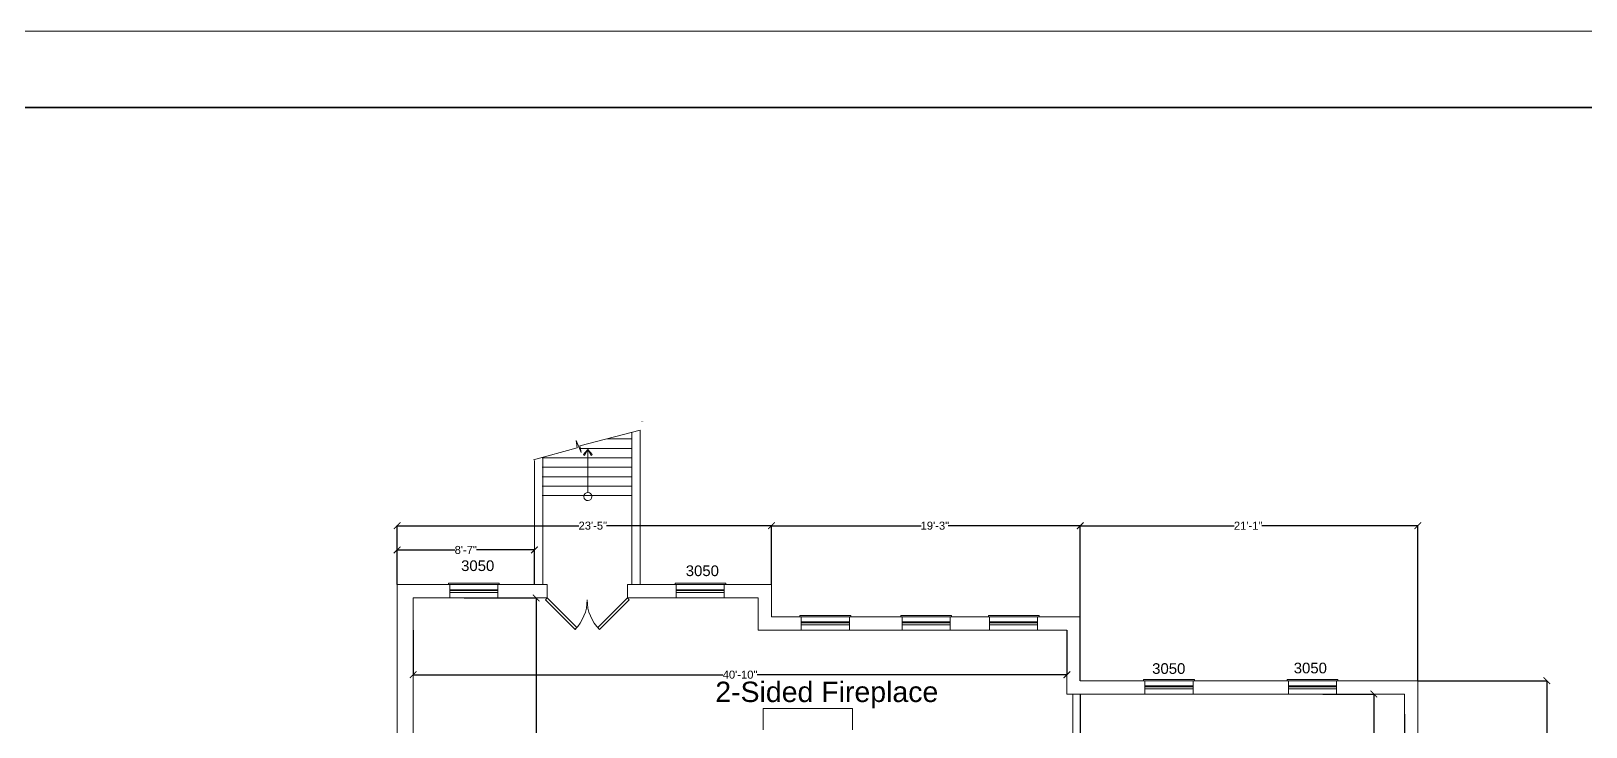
# Model space of a CAD drawing. Header units: inches. Extents: x 38 to 8673, y 1 to 7200.
# Drawn here: x 956 to 2121, y 1410 to 1932 of the extents above; entities that cross this region are included whole.
import ezdxf

# ---------------------------------------------------------------- set-up
doc = ezdxf.new("R2010")
doc.units = ezdxf.units.IN
doc.header["$MEASUREMENT"] = 0
for name, color, linetype in [('PDF5_0', 7, 'Continuous'), ('PDF5_Border', 7, 'Continuous'), ('PDF_Text', 7, 'Continuous')]:
    doc.layers.add(name, color=color, linetype=linetype)
doc.layers.add('PDF_Layer 1', color=7, linetype='Continuous', true_color=0xffffff)
doc.styles.add('PDF Arial', font='arial.ttf')
doc.styles.get("Standard").update_dxf_attribs({"font": 'arial.ttf'})
doc.dimstyles.get("Standard").update_dxf_attribs({"dimtxt": 6, "dimasz": 5, "dimexe": 0.18, "dimexo": 0.0625, "dimgap": 0.09, "dimtad": 0, "dimtih": 1, "dimtoh": 1, "dimdec": 0, "dimzin": 0, "dimdsep": 46, "dimlunit": 4, "dimtxsty": 'Standard', "dimblk": 'ARCHTICK', "dimcen": 0.09, "dimclrd": 3, "dimclre": 3, "dimclrt": 1, "dimadec": 0, "dimazin": 0, "dimtfac": 1, "dimtdec": 0, "dimtofl": 0, "dimtmove": 0, "dimatfit": 3, "dimfxl": 100, "dimtolj": 1, "dimtzin": 0, "dimarcsym": 0})

# ---------------------------------------------------------------- blocks, each defined once
blk = doc.blocks.new('_ArchTick')
at = {"color": 0, "linetype": 'ByBlock', "const_width": 0.15}
blk.add_lwpolyline([(-0.5, -0.5), (0.5, 0.5)], dxfattribs=at)
blk = doc.blocks.new('*D1')
at = {"color": 3, "lineweight": -2, "transparency": 16777216}
for p, q in [((1742, 1434.4), (1742, 1396.8)), ((1985, 1419.4), (1985, 1396.8)), ((1742, 1397), (1853, 1397)), ((1985, 1397), (1873.9, 1397))]:
    blk.add_line(p, q, dxfattribs=at)
at = {"layer": 'Defpoints', "color": 0, "transparency": 16777216}
for p in [(1742, 1434.5), (1985, 1419.5), (1985, 1397)]:
    blk.add_point(p, dxfattribs=at)
at = {"color": 3, "lineweight": -2, "transparency": 16777216, "xscale": 5, "yscale": 5, "zscale": 5, "rotation": 180}
blk.add_blockref('_ArchTick', (1742, 1397), dxfattribs=at)
at = {"color": 3, "lineweight": -2, "transparency": 16777216, "xscale": 5, "yscale": 5, "zscale": 5}
blk.add_blockref('_ArchTick', (1985, 1397), dxfattribs=at)
at = {"color": 1, "transparency": 16777216, "insert": (1863.5, 1397), "char_height": 6, "attachment_point": 5}
blk.add_mtext('\\A1;20\'-3"', dxfattribs=at)
blk = doc.blocks.new('*D2')
at = {"color": 3, "lineweight": -2, "transparency": 16777216}
for p, q in [((1241.9, 1482.4), (1241.9, 1448.8)), ((1732, 1482.4), (1732, 1448.8)), ((1241.9, 1449), (1474.1, 1449)), ((1732, 1449), (1499.8, 1449))]:
    blk.add_line(p, q, dxfattribs=at)
at = {"layer": 'Defpoints', "color": 0, "transparency": 16777216}
for p in [(1241.9, 1482.5), (1732, 1482.5), (1241.9, 1449)]:
    blk.add_point(p, dxfattribs=at)
at = {"color": 3, "lineweight": -2, "transparency": 16777216, "xscale": 5, "yscale": 5, "zscale": 5, "rotation": 180}
blk.add_blockref('_ArchTick', (1241.9, 1449), dxfattribs=at)
at = {"color": 3, "lineweight": -2, "transparency": 16777216, "xscale": 5, "yscale": 5, "zscale": 5}
blk.add_blockref('_ArchTick', (1732, 1449), dxfattribs=at)
at = {"color": 1, "transparency": 16777216, "insert": (1487, 1449), "char_height": 6, "attachment_point": 5}
blk.add_mtext('\\A1;40\'-10"', dxfattribs=at)
blk = doc.blocks.new('*D7')
at = {"color": 3, "lineweight": -2, "transparency": 16777216}
for p, q in [((1280.2, 1506.5), (1334.4, 1506.5)), ((1334.2, 1506.5), (1334.2, 1323.6)), ((1334.2, 1134.5), (1334.2, 1317.3)), ((1280.2, 1134.5), (1334.4, 1134.5))]:
    blk.add_line(p, q, dxfattribs=at)
at = {"layer": 'Defpoints', "color": 0, "transparency": 16777216}
for p in [(1280.1, 1506.5), (1334.2, 1506.5), (1280.1, 1134.5)]:
    blk.add_point(p, dxfattribs=at)
at = {"color": 3, "lineweight": -2, "transparency": 16777216, "xscale": 5, "yscale": 5, "zscale": 5}
for p, rotation in [((1334.2, 1506.5), 90), ((1334.2, 1134.5), 270)]:
    blk.add_blockref('_ArchTick', p, dxfattribs=dict(at, rotation=rotation))
at = {"color": 1, "transparency": 16777216, "insert": (1334.2, 1320.5), "char_height": 6, "attachment_point": 5}
blk.add_mtext("\\A1;31'", dxfattribs=at)
blk = doc.blocks.new('*D8')
at = {"color": 3, "lineweight": -2, "transparency": 16777216}
for p, q in [((1923.9, 1434.5), (1962.3, 1434.5)), ((1962.1, 1434.5), (1962.1, 1261.1)), ((1962.1, 1081.4), (1962.1, 1254.8)), ((1923.9, 1081.4), (1962.3, 1081.4))]:
    blk.add_line(p, q, dxfattribs=at)
at = {"layer": 'Defpoints', "color": 0, "transparency": 16777216}
for p in [(1923.9, 1434.5), (1962.1, 1434.5), (1923.9, 1081.4)]:
    blk.add_point(p, dxfattribs=at)
at = {"color": 3, "lineweight": -2, "transparency": 16777216, "xscale": 5, "yscale": 5, "zscale": 5}
for p, rotation in [((1962.1, 1434.5), 90), ((1962.1, 1081.4), 270)]:
    blk.add_blockref('_ArchTick', p, dxfattribs=dict(at, rotation=rotation))
at = {"color": 1, "transparency": 16777216, "insert": (1962.1, 1257.9), "char_height": 6, "attachment_point": 5}
blk.add_mtext('\\A1;29\'-5"', dxfattribs=at)
blk = doc.blocks.new('*D16')
at = {"color": 3, "lineweight": -2, "transparency": 16777216}
for p, q in [((1995.1, 1444.5), (2091.9, 1444.5)), ((2091.7, 1444.5), (2091.7, 1198.1)), ((2091.7, 945.5), (2091.7, 1191.9)), ((1995.1, 945.5), (2091.9, 945.5))]:
    blk.add_line(p, q, dxfattribs=at)
at = {"layer": 'Defpoints', "color": 0, "transparency": 16777216}
for p in [(1995, 1444.5), (2091.7, 1444.5), (1995, 945.5)]:
    blk.add_point(p, dxfattribs=at)
at = {"color": 3, "lineweight": -2, "transparency": 16777216, "xscale": 5, "yscale": 5, "zscale": 5}
for p, rotation in [((2091.7, 1444.5), 90), ((2091.7, 945.5), 270)]:
    blk.add_blockref('_ArchTick', p, dxfattribs=dict(at, rotation=rotation))
at = {"color": 1, "transparency": 16777216, "insert": (2091.7, 1195), "char_height": 6, "attachment_point": 5}
blk.add_mtext('\\A1;41\'-7"', dxfattribs=at)
blk = doc.blocks.new('*D20')
at = {"color": 3, "lineweight": -2, "transparency": 16777216}
for p, q in [((1229.9, 1516.5), (1229.9, 1542.6)), ((1229.9, 1542.5), (1273.3, 1542.5)), ((1332.8, 1542.5), (1289.4, 1542.5)), ((1332.8, 1516.5), (1332.8, 1542.6))]:
    blk.add_line(p, q, dxfattribs=at)
at = {"layer": 'Defpoints', "color": 0, "transparency": 16777216}
for p in [(1332.8, 1542.5), (1229.9, 1516.5), (1332.8, 1516.5)]:
    blk.add_point(p, dxfattribs=at)
at = {"color": 3, "lineweight": -2, "transparency": 16777216, "xscale": 5, "yscale": 5, "zscale": 5, "rotation": 180}
blk.add_blockref('_ArchTick', (1229.9, 1542.5), dxfattribs=at)
at = {"color": 3, "lineweight": -2, "transparency": 16777216, "xscale": 5, "yscale": 5, "zscale": 5}
blk.add_blockref('_ArchTick', (1332.8, 1542.5), dxfattribs=at)
at = {"color": 1, "transparency": 16777216, "insert": (1281.4, 1542.5), "char_height": 6, "attachment_point": 5}
blk.add_mtext('\\A1;8\'-7"', dxfattribs=at)
blk = doc.blocks.new('*D21')
at = {"color": 3, "lineweight": -2, "transparency": 16777216}
for p, q in [((1229.9, 1516.5), (1229.9, 1560.9)), ((1229.9, 1560.7), (1366.1, 1560.7)), ((1510.5, 1560.7), (1387, 1560.7)), ((1510.5, 1516.5), (1510.5, 1560.9))]:
    blk.add_line(p, q, dxfattribs=at)
at = {"layer": 'Defpoints', "color": 0, "transparency": 16777216}
for p in [(1510.5, 1560.7), (1229.9, 1516.5), (1510.5, 1516.5)]:
    blk.add_point(p, dxfattribs=at)
at = {"color": 3, "lineweight": -2, "transparency": 16777216, "xscale": 5, "yscale": 5, "zscale": 5, "rotation": 180}
blk.add_blockref('_ArchTick', (1229.9, 1560.7), dxfattribs=at)
at = {"color": 3, "lineweight": -2, "transparency": 16777216, "xscale": 5, "yscale": 5, "zscale": 5}
blk.add_blockref('_ArchTick', (1510.5, 1560.7), dxfattribs=at)
at = {"color": 1, "transparency": 16777216, "insert": (1376.6, 1560.7), "char_height": 6, "attachment_point": 5}
blk.add_mtext('\\A1;23\'-5"', dxfattribs=at)
blk = doc.blocks.new('*D22')
at = {"color": 3, "lineweight": -2, "transparency": 16777216}
for p, q in [((1510.5, 1516.5), (1510.5, 1560.9)), ((1510.5, 1560.7), (1622.8, 1560.7)), ((1742, 1560.7), (1643.1, 1560.7)), ((1742, 1492.5), (1742, 1560.9))]:
    blk.add_line(p, q, dxfattribs=at)
at = {"layer": 'Defpoints', "color": 0, "transparency": 16777216}
for p in [(1742, 1560.7), (1510.5, 1516.5), (1742, 1492.5)]:
    blk.add_point(p, dxfattribs=at)
at = {"color": 3, "lineweight": -2, "transparency": 16777216, "xscale": 5, "yscale": 5, "zscale": 5, "rotation": 180}
blk.add_blockref('_ArchTick', (1510.5, 1560.7), dxfattribs=at)
at = {"color": 3, "lineweight": -2, "transparency": 16777216, "xscale": 5, "yscale": 5, "zscale": 5}
blk.add_blockref('_ArchTick', (1742, 1560.7), dxfattribs=at)
at = {"color": 1, "transparency": 16777216, "insert": (1633, 1560.7), "char_height": 6, "attachment_point": 5}
blk.add_mtext('\\A1;19\'-3"', dxfattribs=at)
blk = doc.blocks.new('*D23')
at = {"color": 3, "lineweight": -2, "transparency": 16777216}
for p, q in [((1742, 1444.5), (1742, 1560.9)), ((1742, 1560.7), (1857.3, 1560.7)), ((1995, 1560.7), (1878.2, 1560.7)), ((1995, 1444.5), (1995, 1560.9))]:
    blk.add_line(p, q, dxfattribs=at)
at = {"layer": 'Defpoints', "color": 0, "transparency": 16777216}
for p in [(1995, 1560.7), (1742, 1444.5), (1995, 1444.5)]:
    blk.add_point(p, dxfattribs=at)
at = {"color": 3, "lineweight": -2, "transparency": 16777216, "xscale": 5, "yscale": 5, "zscale": 5, "rotation": 180}
blk.add_blockref('_ArchTick', (1742, 1560.7), dxfattribs=at)
at = {"color": 3, "lineweight": -2, "transparency": 16777216, "xscale": 5, "yscale": 5, "zscale": 5}
blk.add_blockref('_ArchTick', (1995, 1560.7), dxfattribs=at)
at = {"color": 1, "transparency": 16777216, "insert": (1867.8, 1560.7), "char_height": 6, "attachment_point": 5}
blk.add_mtext('\\A1;21\'-1"', dxfattribs=at)

msp = doc.modelspace()

# ---------------------------------------------------------------- hatches: boundary and pattern name
at = {"layer": 'PDF_Layer 1', "lineweight": 0, "transparency": 33554559}
msp.add_hatch(color=256, dxfattribs=at).paths.add_polyline_path([(1414.4, 1638.7), (1412.6, 1638.6), (1412.7, 1638.6), (1413.1, 1638.5), (1415.2, 1638.6), (1414.7, 1638.6)])

# ---------------------------------------------------------------- linework, layer by layer
at = {"lineweight": 0}
for p, q in [((1229.9, 1516.5), (1229.9, 1296.5)), ((1269.5, 1516.5), (1269.5, 1506.5)), ((1305.5, 1516.5), (1305.5, 1506.5)), ((1439.2, 1516.5), (1439.2, 1506.5)), ((1475.2, 1516.5), (1475.2, 1506.5)), ((1532.9, 1492.5), (1532.9, 1482.5)), ((1568.9, 1492.5), (1568.9, 1482.5)), ((1608.4, 1492.5), (1608.4, 1482.5)), ((1644.4, 1492.5), (1644.4, 1482.5)), ((1674, 1492.5), (1674, 1482.5)), ((1710, 1492.5), (1710, 1482.5)), ((1790.5, 1444.5), (1790.5, 1434.5)), ((1826.5, 1444.5), (1826.5, 1434.5)), ((1898, 1444.5), (1898, 1434.5)), ((1934, 1444.5), (1934, 1434.5))]:
    msp.add_line(p, q, dxfattribs=at)
at = {"layer": 'PDF5_0', "lineweight": 9}
msp.add_lwpolyline([(2730, 1931.5), (391.8, 1931.5)], dxfattribs=at)
at = {"layer": 'PDF5_Border', "lineweight": 25}
msp.add_lwpolyline([(449.1, 1874.3), (2689.1, 1874.3), (449.1, 1874.3)], dxfattribs=at)
at = {"layer": 'PDF_Layer 1', "lineweight": 0}
for points in [[(1412.2, 1516.5), (1412.2, 1632.2), (1366.9, 1620.6), (1367.8, 1615.6), (1364.1, 1624.5), (1365, 1619), (1332.1, 1610.2)], [(1387.1, 1625.8), (1405.8, 1625.8)], [(1405.8, 1516.5), (1405.8, 1630.6)], [(1332.8, 1516.5), (1332.8, 1609.5)], [(1338.6, 1611.6), (1405.8, 1611.6)], [(1342.5, 1516.5), (1339.2, 1516.5), (1339.2, 1611.3)], [(1367.3, 1618.7), (1405.8, 1618.7)], [(1372.9, 1585.7), (1372.9, 1617.8)], [(1338.6, 1604.5), (1405.8, 1604.5)], [(1338.6, 1597.4), (1405.8, 1597.4)], [(1338.6, 1590.4), (1405.8, 1590.4)], [(1338.6, 1583.3), (1405.8, 1583.3)], [(1229.9, 1516.5), (1229.9, 1516.5), (1229.9, 1516.5), (1342.5, 1516.5), (1342.5, 1506.5)], [(1268.5, 1516.5), (1268.5, 1517.5), (1306.5, 1517.5), (1306.5, 1516.5)], [(1269.5, 1510.5), (1269.5, 1516.5)], [(1305.5, 1510.5), (1305.5, 1516.5)], [(1500.5, 1516.5), (1402.5, 1516.5)], [(1402.5, 1506.5), (1402.5, 1516.5)], [(1510.5, 1516.5), (1402.5, 1516.5)], [(1476.3, 1516.5), (1476.3, 1517.5), (1438.3, 1517.5), (1438.3, 1516.5)], [(1439.2, 1510.5), (1439.2, 1516.5)], [(1475.2, 1510.5), (1475.2, 1516.5)], [(1510.5, 1492.5), (1510.5, 1516.5)], [(1241.9, 1296.5), (1241.9, 1296.5), (1241.9, 1296.5), (1241.9, 1506.5), (1342.5, 1506.5)], [(1269.5, 1512.7), (1305.5, 1512.7)], [(1269.5, 1512), (1305.5, 1512)], [(1269.5, 1510.5), (1305.5, 1510.5)], [(1292.5, 1506.5), (1313.9, 1506.5)], [(1315.3, 1506.5), (1336.7, 1506.5)], [(1500.5, 1506.5), (1402.5, 1506.5)], [(1475.2, 1512.7), (1439.2, 1512.7)], [(1475.2, 1512), (1439.2, 1512)], [(1475.2, 1510.5), (1439.2, 1510.5)], [(1500.5, 1482.5), (1500.5, 1506.5)], [(1742, 1492.5), (1510.5, 1492.5)], [(1569.9, 1492.5), (1569.9, 1493.5), (1531.9, 1493.5), (1531.9, 1492.5)], [(1532.9, 1486.5), (1532.9, 1492.5)], [(1568.9, 1486.5), (1568.9, 1492.5)], [(1645.4, 1492.5), (1645.4, 1493.5), (1607.4, 1493.5), (1607.4, 1492.5)], [(1608.4, 1486.5), (1608.4, 1492.5)], [(1644.4, 1486.5), (1644.4, 1492.5)], [(1711.1, 1492.5), (1711.1, 1493.5), (1673.1, 1493.5), (1673.1, 1492.5)], [(1674, 1486.5), (1674, 1492.5)], [(1710, 1486.5), (1710, 1492.5)], [(1736.5, 945.5), (1995, 945.5), (1995, 1444.5), (1742, 1444.5), (1742, 1492.5)], [(1732, 1482.5), (1500.5, 1482.5)], [(1568.9, 1488.7), (1532.9, 1488.7)], [(1568.9, 1488), (1532.9, 1488)], [(1568.9, 1486.5), (1532.9, 1486.5)], [(1644.4, 1488.7), (1608.4, 1488.7)], [(1644.4, 1488), (1608.4, 1488)], [(1644.4, 1486.5), (1608.4, 1486.5)], [(1710, 1488.7), (1674, 1488.7)], [(1710, 1488), (1674, 1488)], [(1710, 1486.5), (1674, 1486.5)], [(1985, 1081.4), (1985, 1434.5), (1732, 1434.5), (1732, 1482.5)], [(1789.5, 1444.5), (1789.5, 1445.5), (1827.5, 1445.5), (1827.5, 1444.5)], [(1935, 1444.5), (1935, 1445.5), (1897, 1445.5), (1897, 1444.5)], [(1736.5, 1334.5), (1736.5, 1434.5), (1736.5, 1333.5), (1742, 1333.5), (1742, 1434.5), (1742, 1334.5)], [(1790.5, 1438.5), (1790.5, 1444.5)], [(1790.5, 1440.7), (1826.5, 1440.7)], [(1790.5, 1440), (1826.5, 1440)], [(1790.5, 1438.5), (1826.5, 1438.5)], [(1826.5, 1438.5), (1826.5, 1444.5)], [(1898, 1438.5), (1898, 1444.5)], [(1934, 1440.7), (1898, 1440.7)], [(1934, 1440), (1898, 1440)], [(1934, 1438.5), (1898, 1438.5)], [(1934, 1438.5), (1934, 1444.5)], [(1571.3, 1407.6), (1571.3, 1423.6), (1504.4, 1423.6), (1504.4, 1407.6), (1504.4, 1423.6)], [(1985, 1297), (1985, 1414), (1985, 1297)]]:
    msp.add_lwpolyline(points, dxfattribs=at)
for points in [[(1372.9, 1617.8), (1370.4, 1613.4), (1369.7, 1614.1), (1372.9, 1617.8), (1375.3, 1613.4), (1376.1, 1614.1)], [(1341.1, 1505.1), (1363.3, 1482.9), (1364.7, 1484.3), (1342.5, 1506.5)], [(1341.1, 1505.1), (1363.3, 1482.9), (1364.7, 1484.3), (1342.5, 1506.5)], [(1403.9, 1505.1), (1381.7, 1482.9), (1380.3, 1484.3), (1402.5, 1506.5)], [(1403.9, 1505.1), (1381.7, 1482.9), (1380.3, 1484.3), (1402.5, 1506.5)]]:
    msp.add_lwpolyline(points, close=True, dxfattribs=at)
msp.add_lwpolyline([(1372.4, 1505.1, -0.198914), (1363.2, 1482.9, 0.198914), (1372.4, 1505.1, 0.198924), (1381.6, 1482.9, -0.198924), (1372.4, 1505.1)], format="xyb", dxfattribs=at)
for points in [[(1375.9, 1582.6), (1375.9, 1586.6), (1370, 1586.6), (1369.8, 1582.6)], [(1369.8, 1582.6), (1370.1, 1578.3), (1376.1, 1578.8), (1375.9, 1582.6)]]:
    msp.add_open_spline(points, degree=3, dxfattribs=at)

# ---------------------------------------------------------------- texts
at = {"layer": 'PDF_Text', "lineweight": 0, "attachment_point": 7, "style": 'PDF Arial'}
for s, insert, char_height in [('3050', (1277.9, 1526.6), 8), ('3050', (1446.3, 1522.8), 8), ('3050', (1795.9, 1449.5), 8), ('3050', (1902, 1449.9), 8), ('2-Sided Fireplace', (1468.4, 1423.9), 15.271)]:
    msp.add_mtext(s, dxfattribs=dict(at, insert=insert, char_height=char_height))

# ---------------------------------------------------------------- dimensions: what is measured, and where the dimension line sits
for base, p1, p2, picture, middle in [((1510.5, 1560.7), (1229.9, 1516.5), (1510.5, 1516.5), '*D21', (1376.6, 1560.7)), ((1742.0167, 1560.7129), (1510.5234, 1516.4565), (1742.0167, 1492.457), '*D22', (1632.9626, 1560.7129)), ((1995, 1560.7), (1742, 1444.5), (1995, 1444.5), '*D23', (1867.8, 1560.7))]:
    dim = msp.add_linear_dim(base=base, p1=p1, p2=p2, dimstyle='Standard')
    dim.commit()
    dim.dimension.update_dxf_attribs({"geometry": picture, "text_midpoint": middle, "dimtype": 160})
for base, p1, p2, picture, middle in [((1332.8, 1542.5), (1229.9, 1516.5), (1332.8, 1516.5), '*D20', (1281.4, 1542.5)), ((1241.9, 1449), (1732, 1482.5), (1241.9, 1482.5), '*D2', (1487, 1449)), ((1985, 1397), (1742, 1434.5), (1985, 1419.5), '*D1', (1863.5, 1397))]:
    dim = msp.add_linear_dim(base=base, p1=p1, p2=p2, dimstyle='Standard')
    dim.commit()
    dim.dimension.update_dxf_attribs({"geometry": picture, "text_midpoint": middle})
for base, p1, p2, picture, middle in [((1334.2, 1506.5), (1280.1, 1134.5), (1280.1, 1506.5), '*D7', (1334.2, 1320.5)), ((2091.7, 1444.5), (1995, 945.5), (1995, 1444.5), '*D16', (2091.7, 1195)), ((1962.1, 1434.5), (1923.9, 1081.4), (1923.9, 1434.5), '*D8', (1962.1, 1257.9))]:
    dim = msp.add_linear_dim(base=base, p1=p1, p2=p2, angle=90, dimstyle='Standard')
    dim.commit()
    dim.dimension.update_dxf_attribs({"geometry": picture, "text_midpoint": middle})

doc.saveas('drawing.dxf')
